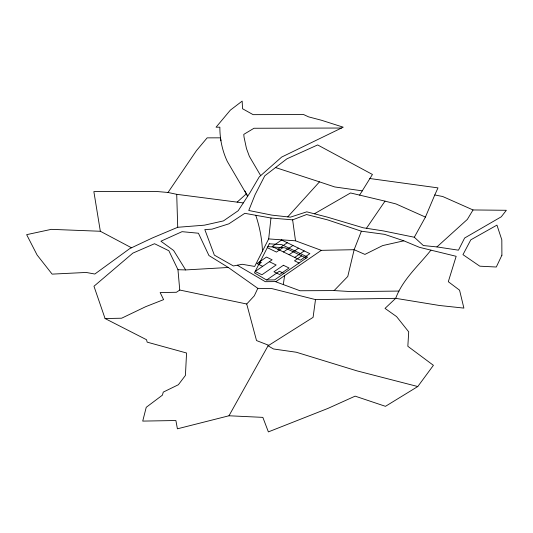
<?xml version="1.0" encoding="UTF-8"?>
<svg xmlns="http://www.w3.org/2000/svg" width="533" height="533" viewBox="0 0 533 533"><rect width="100%" height="100%" fill="white"/><g stroke="black" fill="none" stroke-linecap="round" stroke-linejoin="round"><path stroke-width="0.8" d="M268.679 238.917L270.971 218.017L244.807 213.32L228.89 223.82L212.014 229.15L204.812 229.563L214.353 255.127L233.414 265.96L242.189 264.275L254.674 266.44L268.679 238.917L295.515 240.809L321.292 250.337L354.139 249.697L364.925 254.408L382.661 245.58L403.821 240.816L419.431 247.325L456.155 256.306L448.306 281.704L459.566 290.179L463.89 308.101L439.485 305.496L395.693 298.333L315.503 299.593L271.877 288.6L257.819 288.34L228.291 267.473L208.936 255.534L198.429 233.227L182.046 231.668L160.919 241.216L173.605 250.47L185.644 269.931L228.291 267.473M315.503 299.593L313.091 317.355L268.052 345.797L228.983 415.773L177.409 428.812L175.89 420.524L142.724 421.097L146.235 407.312L162.425 395.14L163.265 392.115L178.382 384.726L185.424 375.432L186.563 353.006L147.161 342.146L146.535 339.728L105.074 318.541L93.968 286.254L132.877 253.115L154.53 243.721L168.874 250.763L177.962 269.705L179.754 290.039L176.423 292.277L160.147 292.544L163.604 299.639L145.662 306.695L121.624 318.214L105.074 318.541M283.316 284.575L284.589 275.648M403.821 240.816L384.586 234.347L361.387 231.202L354.139 249.697L347.783 276.454L334.131 290.578L300.019 290.751L275.714 281.764L321.292 250.337M359.615 195.111L372.434 174.464L317.641 144.936L286.881 158.841L264.794 175.797L255.054 194.738L248.764 210.475L271.897 215.139L290.325 217.171L306.761 211.834L327.482 217.158L363.193 227.784L383.4 230.922L414.308 237.245L423.349 245.546L436.947 246.919L458.46 250.184L464.616 238.024L501.273 216.798L506.35 210.288L473.031 209.955L442.683 196.504L434.775 194.965L425.427 217.084L414.308 237.245M434.775 194.965L437.993 187.882L369.769 178.515M257.819 288.34L254.294 295.842L246.726 304.003L256.526 340.56L268.785 345.324L268.052 345.797L273.502 348.975L296.301 352.233L356.844 370.835L417.779 386.538L433.409 365.325L407.838 346.29L408.711 331.852L396.585 316.602L385.026 308.394L395.693 298.333C402.715 279.399 418.671 265.607 430.95 250.137M244.887 190.961L247.678 196.217L227.305 161.446C222.294 150.766 219.816 138.986 219.856 127.194L216.065 127.2L230.343 110.151L242.162 101.11L242.535 108.739L253.122 114.655L303.543 114.528L308.64 116.88L321.479 120.258L343.219 127.187L281.651 157.075L259.205 176.949L249.804 192.986L238.218 210.695L223.427 220.909L204.425 225.173L177.722 227.285L152.405 237.945L129.752 248.611L94.827 274.035L86.186 272.45L52.114 274.122L37.077 254.961L26.65 234.66L51.328 229.35L100.337 231.262L131.424 247.745M473.031 209.955L467.341 219.409L436.947 246.919M100.337 231.262L93.861 191.607L156.755 191.5L168.015 192.466L196.45 150.632L207.144 137.86L220.502 137.834L220.915 140.792M366.391 228.377L385.019 201.134L395.972 203.932L425.427 217.084M287.753 216.871L319.494 181.86L334.731 186.95L362.4 190.867M237.152 202.127L246.406 193.772M277.82 249.251L287.274 242.735M258.898 264.175L261.317 262.502L260.057 261.896M282.823 247.678L276.447 252.076L267.3 247.652M283.463 251.982L292.923 245.46M289.113 254.714L298.567 248.191M294.756 257.439L304.216 250.923M266.72 279.972L279.385 271.237L283.942 273.442M301.638 255.9L294.516 260.81L299.073 263.009M417.779 386.538L385.472 406.326L355.131 396.146L327.955 408.405L268.379 431.89L262.849 417.372L228.983 415.773M314.37 213.793L350.541 192.959L385.019 201.134M270.971 218.017L292.624 219.856L306.608 214.532L327.562 219.869L361.387 231.202M399.01 291.071L351.374 291.611L334.131 290.578M275.967 281.591L265.301 281.684L237.305 265.214M341.493 128.033L253.988 128.26L243.774 134.389L244.041 137.148L246.473 148.527L249.377 156.382L260.684 175.643M177.962 269.705L185.644 269.931M267.826 246.619L284.942 247.825L306.195 258.099M168.015 192.466L176.716 194.325L243.275 202.92M179.754 290.039L246.726 304.003M275.668 167.589L319.494 181.86M269.358 261.71L276.134 264.981L261.95 274.762L255.174 271.484L272.116 259.804L266.473 257.073L257.019 263.595L262.662 266.327M255.753 215.285C259.664 226.845 262.003 238.957 262.449 251.163M292.624 219.856L295.515 240.809M176.716 194.325L177.722 227.285M501.899 255.22L496.296 267.02L479.813 266.187L462.97 254.654L470.799 239.837L496.949 225.119L501.82 239.85L501.899 255.22M269.272 243.781L254.468 272.883L266.52 279.972L274.575 279.898L307.621 257.119L281.864 244.667L269.272 243.781M281.631 240.003L272.176 246.526L300.405 260.171L309.86 253.655L281.631 240.003M283.409 265.267L273.955 271.783L279.598 274.515L289.059 267.992L283.409 265.267"/></g></svg>
